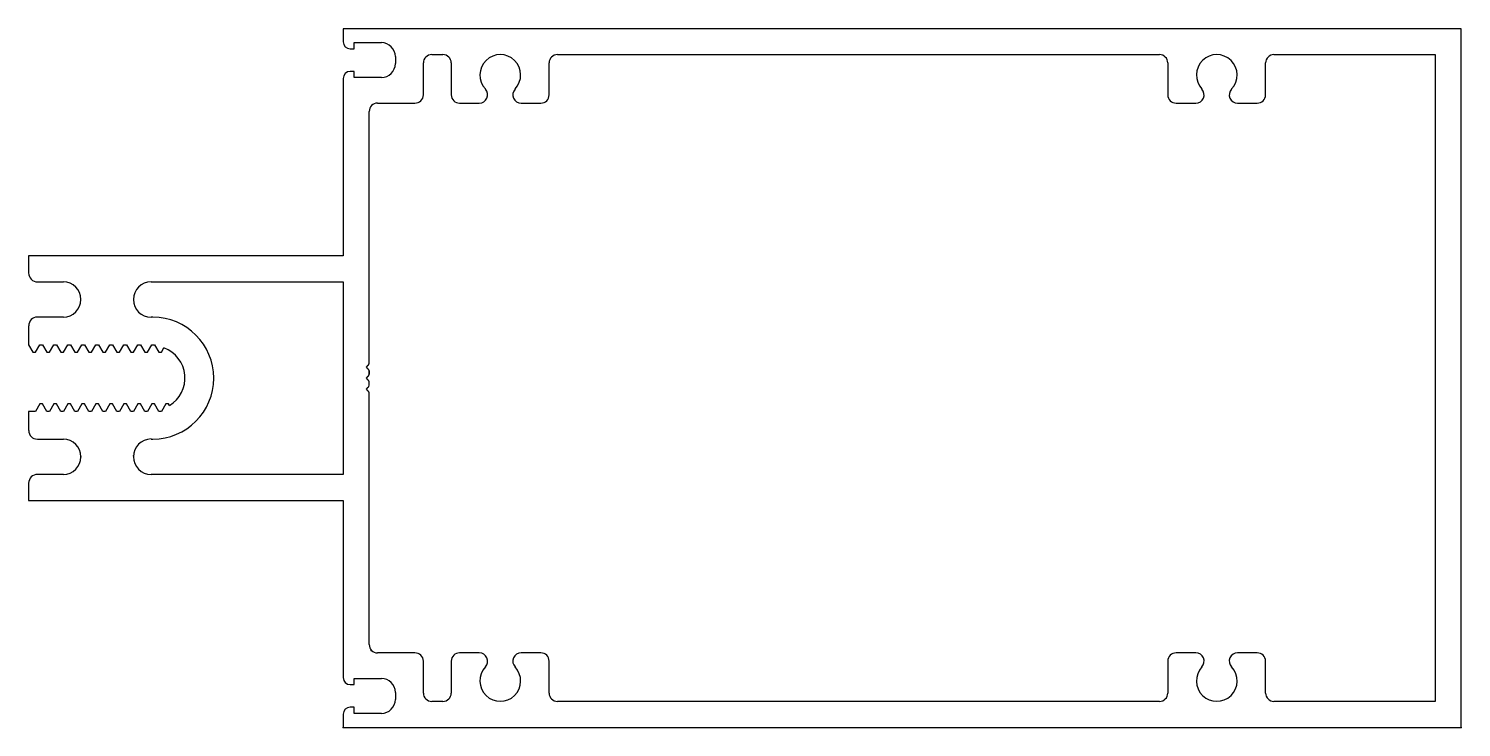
# Model space of a CAD drawing. Extents: x -73 to 57, y 12 to 76.
import ezdxf

# ---------------------------------------------------------------- set-up
doc = ezdxf.new("R2010")
doc.units = 0
doc.layers.get('0').update_dxf_attribs({"linetype": 'CONTINUOUS'})

msp = doc.modelspace()

# ---------------------------------------------------------------- linework, layer by layer
for p, q in [((57.25, 75.58), (-44.35, 75.58)), ((-44.35, 75.58), (-44.35, 74.39)), ((57.25, 12.08), (57.25, 75.58)), ((-43.33, 73.75), (-43.33, 74.31)), ((-43.33, 74.31), (-40.87, 74.31)), ((-43.71, 73.75), (-43.33, 73.75)), ((-39.6, 73.04), (-39.6, 72.41)), ((-36.3, 73.22), (-35.28, 73.22)), ((-24.87, 73.22), (29.82, 73.22)), ((40.23, 73.22), (54.89, 73.22)), ((54.89, 73.22), (54.89, 14.44)), ((-43.33, 71.7), (-43.71, 71.7)), ((-43.33, 71.14), (-43.33, 71.7)), ((-37.06, 69.57), (-37.06, 72.46)), ((-34.52, 72.46), (-34.52, 69.57)), ((-25.63, 69.57), (-25.63, 72.46)), ((30.58, 72.46), (30.58, 69.57)), ((39.47, 69.57), (39.47, 72.46)), ((-44.35, 71.06), (-44.35, 54.93)), ((-40.87, 71.14), (-43.33, 71.14)), ((-41.98, 45.17), (-41.98, 68.05)), ((-41.22, 68.81), (-37.82, 68.81)), ((-33.76, 68.81), (-31.98, 68.81)), ((-28.17, 68.81), (-26.39, 68.81)), ((31.34, 68.81), (33.12, 68.81)), ((36.93, 68.81), (38.71, 68.81)), ((-44.35, 54.93), (-72.92, 54.93)), ((-72.92, 54.93), (-72.92, 53.38)), ((-72.11, 52.57), (-69.77, 52.57)), ((-61.79, 52.57), (-49.08, 52.57)), ((-49.08, 52.57), (-48.33, 52.57)), ((-48.33, 52.57), (-44.35, 52.57)), ((-44.35, 52.57), (-44.35, 35.07)), ((-72.92, 48.58), (-72.92, 46.84)), ((-69.77, 49.37), (-72.13, 49.37)), ((-61.64, 49.36), (-61.79, 49.36)), ((-72.92, 46.84), (-72.53, 46.17)), ((-72.53, 46.17), (-72.29, 46.17)), ((-72.29, 46.17), (-71.9, 46.84)), ((-71.9, 46.84), (-71.65, 46.84)), ((-71.65, 46.84), (-71.26, 46.17)), ((-71.26, 46.17), (-71.02, 46.17)), ((-71.02, 46.17), (-70.63, 46.84)), ((-70.63, 46.84), (-70.38, 46.84)), ((-70.38, 46.84), (-69.99, 46.17)), ((-69.99, 46.17), (-69.75, 46.17)), ((-69.75, 46.17), (-69.36, 46.84)), ((-69.36, 46.84), (-69.11, 46.84)), ((-69.11, 46.84), (-68.72, 46.17)), ((-68.72, 46.17), (-68.48, 46.17)), ((-68.48, 46.17), (-68.09, 46.84)), ((-68.09, 46.84), (-67.84, 46.84)), ((-67.84, 46.84), (-67.45, 46.17)), ((-67.45, 46.17), (-67.21, 46.17)), ((-67.21, 46.17), (-66.82, 46.84)), ((-66.82, 46.84), (-66.57, 46.84)), ((-66.57, 46.84), (-66.18, 46.17)), ((-66.18, 46.17), (-65.94, 46.17)), ((-65.94, 46.17), (-65.55, 46.84)), ((-65.55, 46.84), (-65.3, 46.84)), ((-65.3, 46.84), (-64.91, 46.17)), ((-64.91, 46.17), (-64.67, 46.17)), ((-64.67, 46.17), (-64.28, 46.84)), ((-64.28, 46.84), (-64.03, 46.84)), ((-64.03, 46.84), (-63.64, 46.17)), ((-63.64, 46.17), (-63.4, 46.17)), ((-63.4, 46.17), (-63.01, 46.84)), ((-63.01, 46.84), (-62.76, 46.84)), ((-62.76, 46.84), (-62.37, 46.17)), ((-62.37, 46.17), (-62.13, 46.17)), ((-62.13, 46.17), (-61.74, 46.84)), ((-61.74, 46.84), (-61.49, 46.84)), ((-61.49, 46.84), (-61.1, 46.17)), ((-61.1, 46.17), (-60.86, 46.17)), ((-60.86, 46.17), (-60.63, 46.56)), ((-42.23, 44.82), (-42.06, 45)), ((-42.06, 44.64), (-42.23, 44.81)), ((-41.98, 45.17), (-41.98, 45.17)), ((-41.98, 44.17), (-41.98, 44.47)), ((-41.98, 44.47), (-41.98, 44.17)), ((-41.98, 44.17), (-41.98, 44.47)), ((-41.98, 44.47), (-41.98, 44.17)), ((-41.98, 44.17), (-41.98, 44.47)), ((-42.23, 43.82), (-42.06, 44)), ((-42.06, 43.64), (-42.23, 43.81)), ((-42.23, 42.82), (-42.06, 43)), ((-41.98, 43.17), (-41.98, 43.47)), ((-42.06, 42.64), (-42.23, 42.81)), ((-41.98, 19.61), (-41.98, 42.47)), ((-72.29, 40.8), (-72.92, 40.8)), ((-72.92, 40.8), (-72.92, 39.06)), ((-71.9, 41.47), (-72.29, 40.8)), ((-71.65, 41.47), (-71.9, 41.47)), ((-71.26, 40.8), (-71.65, 41.47)), ((-71.02, 40.8), (-71.26, 40.8)), ((-70.63, 41.47), (-71.02, 40.8)), ((-70.38, 41.47), (-70.63, 41.47)), ((-69.99, 40.8), (-70.38, 41.47)), ((-69.75, 40.8), (-69.99, 40.8)), ((-69.36, 41.47), (-69.75, 40.8)), ((-69.11, 41.47), (-69.36, 41.47)), ((-68.72, 40.8), (-69.11, 41.47)), ((-68.48, 40.8), (-68.72, 40.8)), ((-68.09, 41.47), (-68.48, 40.8)), ((-67.84, 41.47), (-68.09, 41.47)), ((-67.45, 40.8), (-67.84, 41.47)), ((-67.21, 40.8), (-67.45, 40.8)), ((-66.82, 41.47), (-67.21, 40.8)), ((-66.57, 41.47), (-66.82, 41.47)), ((-66.18, 40.8), (-66.57, 41.47)), ((-65.94, 40.8), (-66.18, 40.8)), ((-65.55, 41.47), (-65.94, 40.8)), ((-65.3, 41.47), (-65.55, 41.47)), ((-64.91, 40.8), (-65.3, 41.47)), ((-64.67, 40.8), (-64.91, 40.8)), ((-64.28, 41.47), (-64.67, 40.8)), ((-64.03, 41.47), (-64.28, 41.47)), ((-63.64, 40.8), (-64.03, 41.47)), ((-63.4, 40.8), (-63.64, 40.8)), ((-63.01, 41.47), (-63.4, 40.8)), ((-62.76, 41.47), (-63.01, 41.47)), ((-62.37, 40.8), (-62.76, 41.47)), ((-62.13, 40.8), (-62.37, 40.8)), ((-61.74, 41.47), (-62.13, 40.8)), ((-61.49, 41.47), (-61.74, 41.47)), ((-61.1, 40.8), (-61.49, 41.47)), ((-60.86, 40.8), (-61.1, 40.8)), ((-60.47, 41.47), (-60.86, 40.8)), ((-60.22, 41.47), (-60.47, 41.47)), ((-60.13, 41.32), (-60.22, 41.47)), ((-72.13, 38.27), (-69.77, 38.27)), ((-61.79, 38.28), (-61.64, 38.28)), ((-72.92, 34.26), (-72.92, 32.71)), ((-69.77, 35.07), (-72.11, 35.07)), ((-44.35, 35.07), (-61.79, 35.07)), ((-72.92, 32.71), (-44.35, 32.71)), ((-44.35, 32.71), (-44.35, 16.6)), ((-37.82, 18.85), (-41.22, 18.85)), ((-31.98, 18.85), (-33.76, 18.85)), ((-26.39, 18.85), (-28.17, 18.85)), ((33.12, 18.85), (31.34, 18.85)), ((38.71, 18.85), (36.93, 18.85)), ((-37.06, 15.2), (-37.06, 18.09)), ((-34.52, 18.09), (-34.52, 15.2)), ((-25.63, 15.2), (-25.63, 18.09)), ((30.58, 18.09), (30.58, 15.2)), ((39.47, 15.2), (39.47, 18.09)), ((-43.71, 15.97), (-43.33, 15.97)), ((-43.33, 15.97), (-43.33, 16.53)), ((-43.33, 16.53), (-40.87, 16.53)), ((-39.6, 15.26), (-39.6, 14.62)), ((-35.28, 14.44), (-36.3, 14.44)), ((29.82, 14.44), (-24.87, 14.44)), ((54.89, 14.44), (40.23, 14.44)), ((-44.35, 13.28), (-44.35, 12.08)), ((-43.33, 13.91), (-43.71, 13.91)), ((-43.33, 13.35), (-43.33, 13.91)), ((-40.87, 13.35), (-43.33, 13.35)), ((-44.35, 12.08), (57.25, 12.08))]:
    msp.add_line(p, q)
for centre, radius, start, end in [((-43.71, 74.39), 0.635, 180, 270), ((-40.87, 73.04), 1.27, 360, 90), ((-36.3, 72.46), 0.76, 90, 180), ((-35.28, 72.46), 0.76, 0, 90), ((-30.07, 71.37), 1.85, 316.732, 223.268), ((-24.87, 72.46), 0.76, 90, 180), ((29.82, 72.46), 0.76, 0, 90), ((35.03, 71.37), 1.85, 316.732, 223.268), ((40.23, 72.46), 0.76, 90, 180), ((-43.71, 71.06), 0.635, 90, 180), ((-40.87, 72.41), 1.27, 270, 0), ((-37.82, 69.57), 0.76, 270, 0), ((-33.76, 69.57), 0.76, 180, 270), ((-31.98, 69.57), 0.762, 270, 43.268), ((-28.17, 69.57), 0.762, 136.732, 270), ((-26.39, 69.57), 0.76, 270, 0), ((31.34, 69.57), 0.76, 180, 270), ((33.12, 69.57), 0.762, 270, 43.268), ((36.93, 69.57), 0.762, 136.732, 270), ((38.71, 69.57), 0.76, 270, 0), ((-41.22, 68.05), 0.76, 90, 180), ((-72.11, 53.38), 0.813, 180, 270), ((-69.77, 50.97), 1.6, 270, 90), ((-61.79, 50.96), 1.61, 90, 270), ((-72.13, 48.58), 0.787, 90, 180), ((-61.64, 43.82), 5.54, 270, 90), ((-61.64, 43.82), 2.92, 301.1201, 69.7133), ((-42.22, 44.82), 0.008, 135, 225), ((-42.23, 45.17), 0.25, 315, 360), ((-42.23, 44.47), 0.25, 0, 45), ((-42.22, 43.82), 0.008, 135, 225), ((-42.23, 44.17), 0.25, 315, 0), ((-42.23, 43.47), 0.25, 360, 45), ((-42.23, 43.17), 0.25, 315, 360), ((-42.22, 42.82), 0.008, 135, 225), ((-42.23, 42.47), 0.25, 0, 45), ((-72.13, 39.06), 0.787, 180, 270), ((-69.77, 36.67), 1.6, 270, 90), ((-61.79, 36.68), 1.61, 90, 270), ((-72.11, 34.26), 0.813, 90, 180), ((-41.22, 19.61), 0.76, 180, 270), ((-37.82, 18.09), 0.76, 0, 90), ((-33.76, 18.09), 0.76, 90, 180), ((-31.98, 18.09), 0.762, 316.732, 90), ((-28.17, 18.09), 0.762, 90, 223.268), ((-26.39, 18.09), 0.76, 0, 90), ((31.34, 18.09), 0.76, 90, 180), ((33.12, 18.09), 0.762, 316.732, 90), ((36.93, 18.09), 0.762, 90, 223.268), ((38.71, 18.09), 0.76, 0, 90), ((-30.07, 16.3), 1.85, 136.732, 43.268), ((35.03, 16.3), 1.85, 136.732, 43.268), ((-43.71, 16.6), 0.635, 180, 270), ((-40.87, 15.26), 1.27, 360, 90), ((-40.87, 14.62), 1.27, 270, 0), ((-36.3, 15.2), 0.76, 180, 270), ((-35.28, 15.2), 0.76, 270, 0), ((-24.87, 15.2), 0.76, 180, 270), ((29.82, 15.2), 0.76, 270, 0), ((40.23, 15.2), 0.76, 180, 270), ((-43.71, 13.28), 0.635, 90, 180)]:
    msp.add_arc(centre, radius, start, end)
at = {"linetype": 'BYBLOCK'}
for p in [(-68.17, 36.68), (-68.17, 36.68), (-63.4, 36.76), (-63.4, 36.76), (-41.81, 19.07), (-44.35, 12.08), (-44.35, 12.08), (-44.35, 12.08), (57.25, 12.08), (57.25, 12.08)]:
    msp.add_point(p, dxfattribs=at)

doc.saveas('drawing.dxf')
